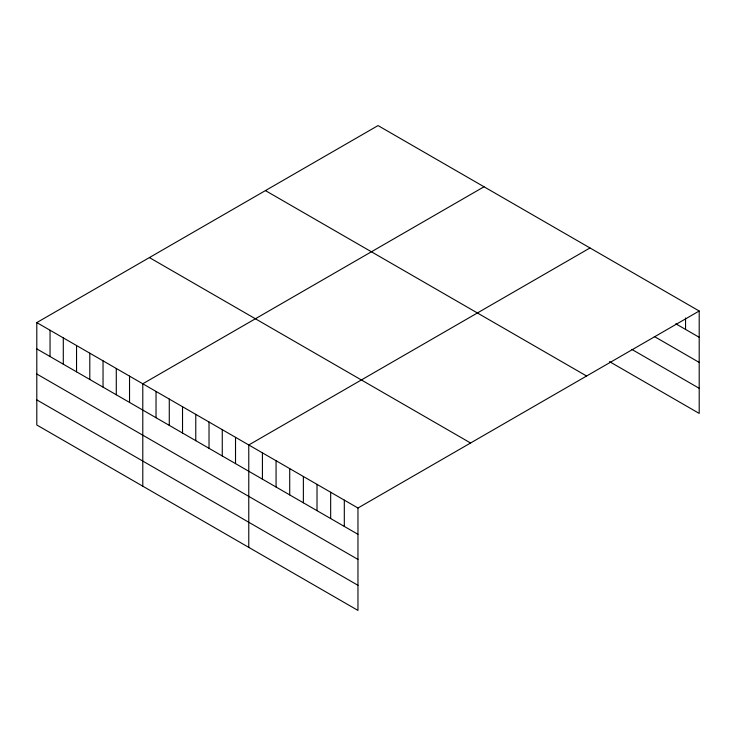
<?xml version="1.0" encoding="UTF-8"?>
<svg xmlns="http://www.w3.org/2000/svg" width="736" height="736" viewBox="0 0 736 736"><rect width="100%" height="100%" fill="white"/><g stroke="black" fill="none" stroke-linecap="round" stroke-linejoin="round"><path stroke-width="1.1" d="M36.8 322.589L357.963 508.015L357.963 610.42L36.8 424.994L36.8 322.589L378.037 125.58L699.2 311.006L699.2 413.411L609.5 361.624M484.021 186.769L142.784 383.778L142.784 486.183M590.005 247.958L248.768 444.976L248.768 547.372M357.963 508.015L699.2 311.006M675.804 323.785L699.2 337.3M654.35 336.518L699.2 362.416M631.93 349.453L699.2 388.295M265.429 190.596L586.592 376.013M149.408 257.582L470.571 442.998M36.8 348.882L357.963 534.308M36.8 373.998L357.963 559.424M36.8 399.878L357.963 585.304M685.547 317.989L685.547 329.415M344.31 500.13L344.31 526.424M330.666 492.255L330.666 518.549M317.014 484.371L317.014 510.664M303.37 476.496L303.37 502.789M289.717 468.611L289.717 494.905M276.064 460.736L276.064 487.03M262.421 452.852L262.421 479.145M235.52 437.322L235.52 463.616M222.272 429.677L222.272 455.97M209.024 422.022L209.024 448.316M195.776 414.377L195.776 440.671M182.528 406.732L182.528 433.026M169.28 399.078L169.28 425.371M156.032 391.432L156.032 417.726M129.536 376.133L129.536 402.426M116.288 368.488L116.288 394.781M103.04 360.833L103.04 387.127M89.792 353.188L89.792 379.482M76.544 345.543L76.544 371.836M63.296 337.888L63.296 364.182M50.048 330.243L50.048 356.537"/></g></svg>
